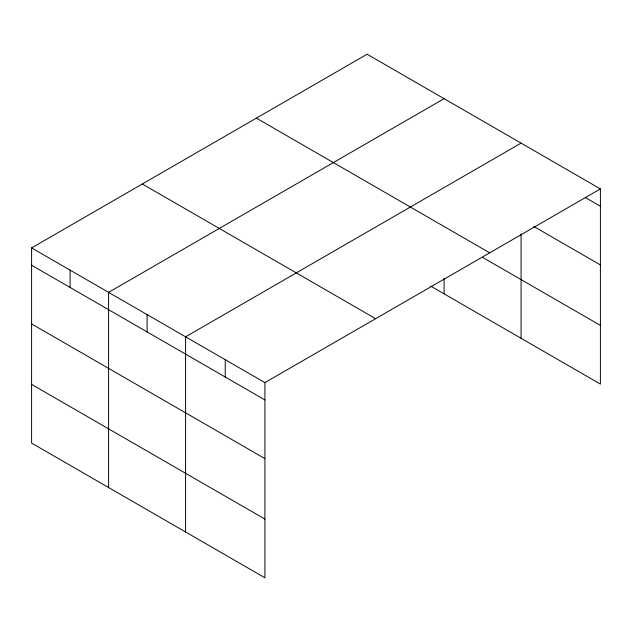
<?xml version="1.0" encoding="UTF-8"?>
<svg xmlns="http://www.w3.org/2000/svg" width="632" height="632" viewBox="0 0 632 632"><rect width="100%" height="100%" fill="white"/><g stroke="black" fill="none" stroke-linecap="round" stroke-linejoin="round"><path stroke-width="0.95" d="M430.692 286.106L600.4 384.082L600.4 188.921L367.089 54.218L31.6 247.918L31.6 443.079L264.911 577.782L264.911 382.613L31.6 247.918M444.083 98.671L108.593 292.363L108.593 487.533M521.076 143.124L185.587 336.817L185.587 531.986M264.911 382.613L600.4 188.921M585.208 197.46L600.4 206.23M533.732 226.438L600.4 264.927M256.379 118.137L489.689 252.84M482.579 257.374L600.4 325.393M142.311 183.999L375.621 318.694M31.6 265.227L264.911 399.93M31.6 323.916L264.911 458.619M31.6 384.39L264.911 519.085M521.076 233.753L521.076 338.286M444.083 278.183L444.083 293.841M225.245 359.711L225.245 377.028M147.09 314.594L147.09 331.903M70.097 270.141L70.097 287.449"/></g></svg>
